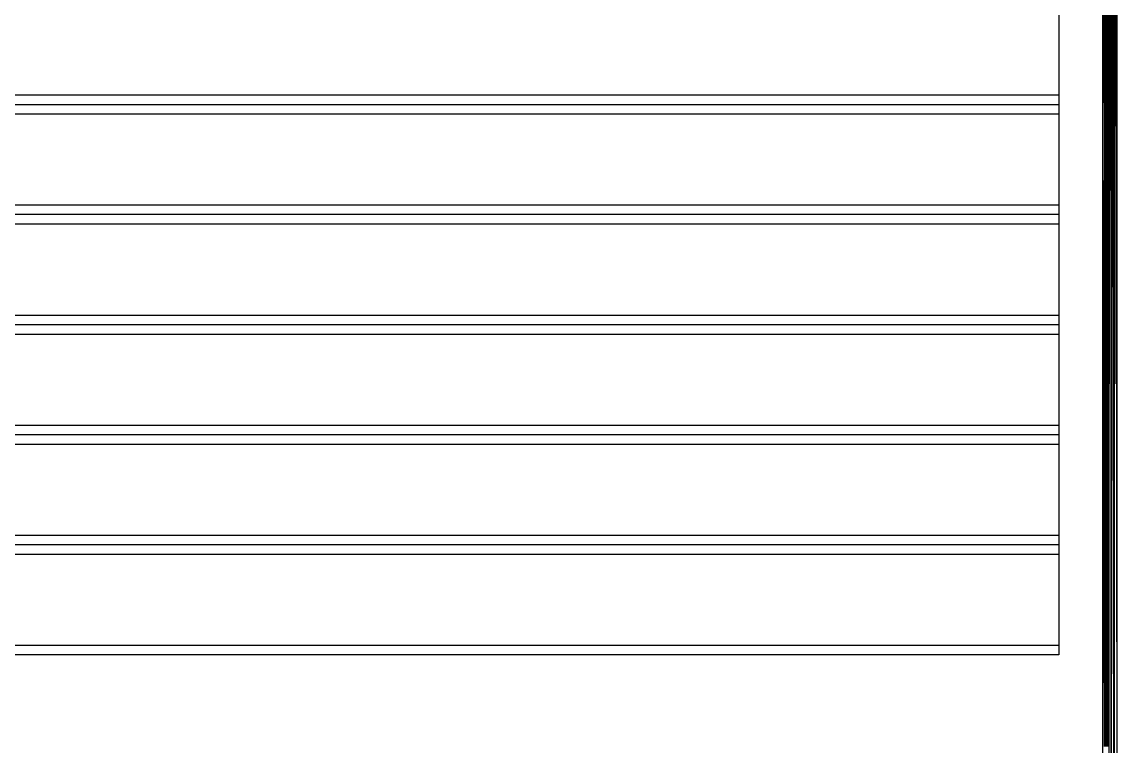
# Model space of a CAD drawing. Header units: inches. Extents: x 17 to 4615, y 5 to 3256.
# Drawn here: x 1094 to 1661, y 595 to 970 of the extents above; entities that cross this region are included whole.
import ezdxf

# ---------------------------------------------------------------- set-up
doc = ezdxf.new("R2010")
doc.units = ezdxf.units.IN
doc.header["$MEASUREMENT"] = 0

msp = doc.modelspace()

# ---------------------------------------------------------------- linework, layer by layer
for p, q in [((1659.02, 1402.1), (1657.88, 538.82)), ((1659.33, 538.81), (1659.02, 1402.1)), ((1659.99, 1403.07), (1659.33, 538.81)), ((1660.93, 538.81), (1659.99, 1403.07)), ((1660.93, 538.81), (1660.93, 1404.01)), ((1655.09, 629.65), (1654.75, 1397.37)), ((1655.09, 1397.71), (1655.09, 629.65)), ((1655.36, 1397.21), (1655.5, 820.67)), ((1655.36, 1397.21), (1655.48, 629.65)), ((1655.5, 820.67), (1655.56, 1398.27)), ((1655.69, 1398.41), (1655.52, 738.66)), ((1655.54, 655.89), (1655.69, 1398.41)), ((1655.82, 1398.91), (1655.73, 629.65)), ((1656, 629.6), (1655.82, 1398.91)), ((1656.1, 1399.18), (1656, 629.6)), ((1656.66, 629.6), (1656.1, 1399.18)), ((1656.71, 629.6), (1656.58, 1399.66)), ((1656.73, 539.94), (1657.26, 1400.34)), ((1657.26, 1400.34), (1657.88, 538.82)), ((1657.88, 538.82), (1658.09, 1401.17)), ((1653.53, 920.06), (1653.97, 1382.56)), ((1654.36, 641.51), (1654.37, 1371.85)), ((1654.49, 1138.61), (1654.36, 641.51)), ((1654.56, 956.22), (1654.49, 1138.61)), ((1655.09, 629.65), (1655.25, 1037.67)), ((1655.43, 629.65), (1655.25, 1037.67)), ((1653.53, 920.06), (1653.53, 1015.37)), ((1654.58, 1005.81), (1654.56, 956.22)), ((1654.19, 927.67), (1654.16, 983.75)), ((1654.23, 983.82), (1654.23, 927.65)), ((1630.73, 978.82), (1630.73, 931.82)), ((1655.73, 968.82), (1655.73, 970.4)), ((1655.48, 629.65), (1655.73, 968.82)), ((1655.73, 968.82), (1655.58, 629.65)), ((1655.73, 629.65), (1655.73, 968.82)), ((1654.56, 955.93), (1654.36, 641.51)), ((1654.56, 955.96), (1654.56, 956.22)), ((1654.56, 955.93), (1654.56, 955.96)), ((761.73, 931.82), (1630.73, 931.82)), ((1630.73, 931.82), (1630.73, 926.82)), ((761.73, 926.82), (1630.73, 926.82)), ((1630.73, 926.82), (1630.73, 921.82)), ((1654.19, 927.67), (1654.23, 927.65)), ((1654.19, 927.67), (1654.19, 927.63)), ((1654.19, 927.63), (1654.23, 927.65)), ((1654.19, 927.63), (1654.19, 926.87)), ((1654.19, 926.87), (1654.23, 926.82)), ((1654.19, 926.82), (1654.19, 926.87)), ((1654.19, 926.82), (1654.23, 926.82)), ((1654.19, 926.78), (1654.23, 926.82)), ((1654.19, 926.78), (1654.19, 926.82)), ((1654.19, 926.78), (1654.23, 870.65)), ((1654.23, 927.65), (1654.23, 926.82)), ((1654.23, 926.82), (1654.23, 870.65)), ((1630.73, 921.82), (761.73, 921.82)), ((1630.73, 921.82), (1630.73, 874.82)), ((1653.53, 538.81), (1653.53, 920.06)), ((1654.35, 594.79), (1653.53, 920.06)), ((761.73, 874.82), (1630.73, 874.82)), ((1630.73, 874.82), (1630.73, 869.83)), ((1630.73, 869.83), (761.73, 869.83)), ((1630.73, 869.83), (1630.73, 864.82)), ((1654.32, 641.54), (1654.23, 870.65)), ((1630.73, 864.82), (761.73, 864.82)), ((1630.73, 864.82), (1630.73, 817.82)), ((761.73, 817.82), (1630.73, 817.82)), ((1630.73, 817.82), (1630.73, 812.83)), ((1655.48, 629.65), (1655.5, 819.86)), ((1655.5, 820.67), (1655.5, 819.86)), ((1655.5, 819.86), (1655.52, 738.66)), ((761.73, 812.83), (1630.73, 812.83)), ((1630.73, 812.83), (1630.73, 807.82)), ((1630.73, 807.82), (761.73, 807.82)), ((1630.73, 807.82), (1630.73, 760.82)), ((761.73, 760.82), (1630.73, 760.82)), ((1630.73, 760.82), (1630.73, 755.83)), ((1630.73, 755.83), (761.73, 755.83)), ((1630.73, 755.83), (1630.73, 750.82)), ((1630.73, 750.82), (761.73, 750.82)), ((1630.73, 750.82), (1630.73, 703.82)), ((1655.52, 737.91), (1655.48, 629.65)), ((1655.52, 738.66), (1655.52, 738.31)), ((1655.52, 738.31), (1655.52, 738.26)), ((1655.52, 738.26), (1655.52, 737.91)), ((1655.52, 737.91), (1655.54, 655.89)), ((761.73, 703.82), (1630.73, 703.82)), ((1630.73, 703.82), (1630.73, 698.83)), ((1630.73, 698.83), (761.73, 698.83)), ((1630.73, 698.83), (1630.73, 693.82)), ((1630.73, 693.82), (761.73, 693.82)), ((1630.73, 693.82), (1630.73, 646.82)), ((1655.54, 655.89), (1655.54, 629.65)), ((761.73, 646.82), (1630.73, 646.82)), ((1630.73, 646.82), (1630.73, 641.83)), ((1630.73, 641.83), (761.73, 641.83)), ((1654.38, 641.5), (1654.32, 641.54)), ((1654.32, 641.54), (1654.33, 629.65)), ((1654.38, 641.5), (1654.36, 641.51)), ((1654.42, 641.44), (1654.38, 641.5)), ((1654.41, 629.65), (1654.42, 641.44)), ((1654.33, 629.65), (1654.33, 629.6)), ((1654.41, 629.65), (1654.33, 629.65)), ((1654.33, 629.6), (1654.33, 629.55)), ((1654.41, 629.6), (1654.33, 629.6)), ((1654.33, 629.55), (1654.33, 629.43)), ((1654.33, 629.55), (1654.41, 629.55)), ((1654.33, 629.43), (1654.33, 629.21)), ((1654.33, 629.43), (1654.41, 629.43)), ((1654.33, 629.21), (1654.33, 628.9)), ((1654.41, 629.21), (1654.33, 629.21)), ((1654.33, 628.9), (1654.33, 628.86)), ((1654.33, 628.9), (1654.41, 628.9)), ((1654.33, 628.86), (1654.33, 628.74)), ((1654.33, 628.86), (1654.41, 628.86)), ((1654.33, 628.74), (1654.33, 628.67)), ((1654.41, 628.74), (1654.33, 628.74)), ((1654.33, 628.67), (1654.33, 628.51)), ((1654.33, 628.67), (1654.41, 628.67)), ((1654.33, 628.51), (1654.33, 628.44)), ((1654.33, 628.51), (1654.41, 628.51)), ((1654.33, 628.44), (1654.33, 628.4)), ((1654.41, 628.44), (1654.33, 628.44)), ((1654.33, 628.4), (1654.41, 628.41)), ((1654.33, 628.4), (1654.33, 628.19)), ((1654.33, 628.19), (1654.33, 628.13)), ((1654.41, 628.19), (1654.33, 628.19)), ((1654.33, 628.13), (1654.33, 627.98)), ((1654.33, 628.13), (1654.41, 628.13)), ((1654.33, 627.98), (1654.33, 627.8)), ((1654.33, 627.98), (1654.41, 627.98)), ((1654.33, 627.8), (1654.33, 627.74)), ((1654.41, 627.8), (1654.33, 627.8)), ((1654.33, 627.74), (1654.33, 627.61)), ((1654.41, 627.74), (1654.33, 627.74)), ((1654.33, 627.61), (1654.33, 627.56)), ((1654.33, 627.61), (1654.41, 627.61)), ((1654.33, 627.56), (1654.33, 627.45)), ((1654.41, 627.56), (1654.33, 627.56)), ((1654.33, 627.45), (1654.33, 627.35)), ((1654.41, 627.45), (1654.33, 627.45)), ((1654.33, 627.35), (1654.33, 627.11)), ((1654.33, 627.35), (1654.41, 627.35)), ((1654.33, 627.11), (1654.33, 627.05)), ((1654.41, 627.11), (1654.33, 627.11)), ((1654.33, 627.05), (1654.33, 627)), ((1654.33, 627.05), (1654.41, 627.05)), ((1654.33, 627), (1654.33, 626.91)), ((1654.41, 627), (1654.33, 627)), ((1654.33, 626.91), (1654.33, 626.85)), ((1654.41, 626.91), (1654.33, 626.91)), ((1654.33, 626.85), (1654.33, 626.8)), ((1654.33, 626.85), (1654.41, 626.85)), ((1654.33, 626.8), (1654.33, 626.69)), ((1654.41, 626.8), (1654.33, 626.8)), ((1654.33, 626.69), (1654.33, 626.57)), ((1654.33, 626.69), (1654.41, 626.69)), ((1654.33, 626.57), (1654.33, 626.48)), ((1654.33, 626.57), (1654.41, 626.57)), ((1654.33, 626.48), (1654.33, 626.45)), ((1654.33, 626.48), (1654.41, 626.48)), ((1654.33, 626.45), (1654.33, 626.3)), ((1654.41, 626.45), (1654.33, 626.45)), ((1654.33, 626.3), (1654.33, 626.25)), ((1654.33, 626.3), (1654.41, 626.3)), ((1654.33, 626.25), (1654.33, 626.17)), ((1654.41, 626.25), (1654.33, 626.25)), ((1654.33, 626.17), (1654.33, 626.13)), ((1654.41, 626.17), (1654.33, 626.17)), ((1654.33, 626.13), (1654.33, 626.1)), ((1654.33, 626.13), (1654.41, 626.13)), ((1654.33, 626.1), (1654.33, 625.86)), ((1654.33, 626.1), (1654.41, 626.1)), ((1654.33, 625.86), (1654.33, 625.81)), ((1654.41, 625.86), (1654.33, 625.86)), ((1654.33, 625.81), (1654.33, 625.67)), ((1654.41, 625.81), (1654.33, 625.81)), ((1654.33, 625.67), (1654.33, 625.62)), ((1654.33, 625.67), (1654.41, 625.67)), ((1654.33, 625.62), (1654.33, 625.54)), ((1654.33, 625.62), (1654.41, 625.62)), ((1654.33, 625.54), (1654.33, 625.51)), ((1654.33, 625.54), (1654.41, 625.54)), ((1654.33, 625.51), (1654.33, 625.41)), ((1654.33, 625.51), (1654.41, 625.51)), ((1654.33, 625.41), (1654.33, 625.34)), ((1654.33, 625.41), (1654.41, 625.41)), ((1654.33, 625.34), (1654.33, 625.16)), ((1654.41, 625.34), (1654.33, 625.34)), ((1654.33, 625.16), (1654.33, 625.13)), ((1654.33, 625.16), (1654.41, 625.16)), ((1654.33, 625.13), (1654.33, 625.02)), ((1654.33, 625.13), (1654.41, 625.13)), ((1654.33, 625.02), (1654.33, 624.91)), ((1654.41, 625.02), (1654.33, 625.02)), ((1654.33, 624.91), (1654.33, 624.87)), ((1654.33, 624.91), (1654.41, 624.91)), ((1654.33, 624.87), (1654.33, 624.77)), ((1654.41, 624.87), (1654.33, 624.87)), ((1654.33, 624.77), (1654.33, 624.69)), ((1654.33, 624.77), (1654.41, 624.77)), ((1654.33, 624.69), (1654.33, 624.61)), ((1654.41, 624.69), (1654.33, 624.69)), ((1654.33, 624.61), (1654.33, 624.4)), ((1654.33, 624.61), (1654.41, 624.61)), ((1654.33, 624.4), (1654.33, 624.27)), ((1654.33, 624.4), (1654.41, 624.4)), ((1654.33, 624.27), (1654.33, 624.18)), ((1654.33, 624.27), (1654.41, 624.27)), ((1654.33, 624.18), (1654.33, 624.12)), ((1654.33, 624.18), (1654.41, 624.18)), ((1654.33, 624.12), (1654.33, 623.71)), ((1654.41, 624.12), (1654.33, 624.12)), ((1654.41, 629.6), (1654.41, 629.65)), ((1654.41, 629.55), (1654.41, 629.6)), ((1654.41, 629.43), (1654.41, 629.55)), ((1654.41, 629.21), (1654.41, 629.43)), ((1654.41, 628.9), (1654.41, 629.21)), ((1654.41, 628.86), (1654.41, 628.9)), ((1654.41, 628.74), (1654.41, 628.86)), ((1654.41, 628.67), (1654.41, 628.74)), ((1654.41, 628.51), (1654.41, 628.67)), ((1654.41, 628.44), (1654.41, 628.51)), ((1654.41, 628.41), (1654.41, 628.44)), ((1654.41, 628.19), (1654.41, 628.41)), ((1654.41, 628.13), (1654.41, 628.19)), ((1654.41, 627.98), (1654.41, 628.13)), ((1654.41, 627.8), (1654.41, 627.98)), ((1654.41, 627.74), (1654.41, 627.8)), ((1654.41, 627.61), (1654.41, 627.74)), ((1654.41, 627.56), (1654.41, 627.61)), ((1654.41, 627.45), (1654.41, 627.56)), ((1654.41, 627.35), (1654.41, 627.45)), ((1654.41, 627.11), (1654.41, 627.35)), ((1654.41, 627.05), (1654.41, 627.11)), ((1654.41, 627), (1654.41, 627.05)), ((1654.41, 626.91), (1654.41, 627)), ((1654.41, 626.85), (1654.41, 626.91)), ((1654.41, 626.8), (1654.41, 626.85)), ((1654.41, 626.69), (1654.41, 626.8)), ((1654.41, 626.57), (1654.41, 626.69)), ((1654.41, 626.48), (1654.41, 626.57)), ((1654.41, 626.45), (1654.41, 626.48)), ((1654.41, 626.3), (1654.41, 626.45)), ((1654.41, 626.25), (1654.41, 626.3)), ((1654.41, 626.17), (1654.41, 626.25)), ((1654.41, 626.13), (1654.41, 626.17)), ((1654.41, 626.1), (1654.41, 626.13)), ((1654.41, 625.86), (1654.41, 626.1)), ((1654.41, 625.81), (1654.41, 625.86)), ((1654.41, 625.67), (1654.41, 625.81)), ((1654.41, 625.62), (1654.41, 625.67)), ((1654.41, 625.54), (1654.41, 625.62)), ((1654.41, 625.51), (1654.41, 625.54)), ((1654.41, 625.41), (1654.41, 625.51)), ((1654.41, 625.34), (1654.41, 625.41)), ((1654.41, 625.16), (1654.41, 625.34)), ((1654.41, 625.13), (1654.41, 625.16)), ((1654.41, 625.02), (1654.41, 625.13)), ((1654.41, 624.91), (1654.41, 625.02)), ((1654.41, 624.87), (1654.41, 624.91)), ((1654.41, 624.77), (1654.41, 624.87)), ((1654.41, 624.69), (1654.41, 624.77)), ((1654.41, 624.61), (1654.41, 624.69)), ((1654.41, 624.4), (1654.41, 624.61)), ((1654.41, 624.27), (1654.41, 624.4)), ((1654.41, 624.18), (1654.41, 624.27)), ((1654.41, 624.12), (1654.41, 624.18)), ((1654.41, 623.71), (1654.41, 624.12)), ((1655.09, 629.6), (1655.09, 629.65)), ((1655.09, 629.65), (1655.43, 629.65)), ((1655.09, 629.55), (1655.09, 629.6)), ((1655.09, 629.6), (1655.43, 629.6)), ((1655.09, 629.43), (1655.09, 629.55)), ((1655.09, 629.55), (1655.43, 629.55)), ((1655.09, 629.21), (1655.09, 629.43)), ((1655.09, 629.43), (1655.43, 629.43)), ((1655.09, 628.9), (1655.09, 629.21)), ((1655.09, 629.21), (1655.43, 629.21)), ((1655.09, 628.86), (1655.09, 628.9)), ((1655.09, 628.9), (1655.43, 628.9)), ((1655.09, 628.74), (1655.09, 628.86)), ((1655.09, 628.86), (1655.43, 628.86)), ((1655.09, 628.67), (1655.09, 628.74)), ((1655.09, 628.74), (1655.43, 628.74)), ((1655.09, 628.51), (1655.09, 628.67)), ((1655.09, 628.67), (1655.43, 628.67)), ((1655.09, 628.44), (1655.09, 628.51)), ((1655.09, 628.51), (1655.43, 628.51)), ((1655.09, 628.41), (1655.09, 628.44)), ((1655.09, 628.44), (1655.43, 628.44)), ((1655.09, 628.19), (1655.09, 628.41)), ((1655.09, 628.41), (1655.43, 628.41)), ((1655.09, 628.13), (1655.09, 628.19)), ((1655.09, 628.19), (1655.43, 628.19)), ((1655.09, 627.98), (1655.09, 628.13)), ((1655.09, 628.13), (1655.43, 628.13)), ((1655.09, 627.8), (1655.09, 627.98)), ((1655.09, 627.98), (1655.43, 627.98)), ((1655.09, 627.74), (1655.09, 627.8)), ((1655.09, 627.8), (1655.43, 627.8)), ((1655.09, 627.61), (1655.09, 627.74)), ((1655.09, 627.74), (1655.43, 627.74)), ((1655.09, 627.57), (1655.09, 627.61)), ((1655.09, 627.61), (1655.43, 627.61)), ((1655.09, 627.45), (1655.09, 627.57)), ((1655.09, 627.57), (1655.43, 627.57)), ((1655.09, 627.35), (1655.09, 627.45)), ((1655.09, 627.45), (1655.43, 627.45)), ((1655.09, 627.35), (1655.43, 627.36)), ((1655.09, 627.11), (1655.09, 627.35)), ((1655.09, 627.05), (1655.09, 627.11)), ((1655.09, 627.11), (1655.43, 627.11)), ((1655.09, 627), (1655.09, 627.05)), ((1655.09, 627.05), (1655.43, 627.05)), ((1655.09, 626.9), (1655.09, 627)), ((1655.09, 627), (1655.43, 627)), ((1655.09, 626.85), (1655.09, 626.9)), ((1655.09, 626.9), (1655.43, 626.9)), ((1655.09, 626.8), (1655.09, 626.85)), ((1655.09, 626.85), (1655.43, 626.85)), ((1655.09, 626.69), (1655.09, 626.8)), ((1655.09, 626.8), (1655.43, 626.8)), ((1655.09, 626.57), (1655.09, 626.69)), ((1655.09, 626.69), (1655.43, 626.69)), ((1655.09, 626.48), (1655.09, 626.57)), ((1655.09, 626.57), (1655.43, 626.57)), ((1655.09, 626.45), (1655.09, 626.48)), ((1655.09, 626.48), (1655.43, 626.48)), ((1655.09, 626.3), (1655.09, 626.45)), ((1655.09, 626.45), (1655.43, 626.45)), ((1655.09, 626.25), (1655.09, 626.3)), ((1655.09, 626.3), (1655.43, 626.3)), ((1655.09, 626.17), (1655.09, 626.25)), ((1655.09, 626.25), (1655.43, 626.25)), ((1655.09, 626.13), (1655.09, 626.17)), ((1655.09, 626.17), (1655.43, 626.17)), ((1655.09, 626.1), (1655.09, 626.13)), ((1655.09, 626.13), (1655.43, 626.13)), ((1655.09, 625.86), (1655.09, 626.1)), ((1655.09, 626.1), (1655.43, 626.1)), ((1655.09, 625.81), (1655.09, 625.86)), ((1655.09, 625.86), (1655.43, 625.86)), ((1655.09, 625.67), (1655.09, 625.81)), ((1655.09, 625.81), (1655.43, 625.81)), ((1655.09, 625.62), (1655.09, 625.67)), ((1655.09, 625.67), (1655.43, 625.67)), ((1655.09, 625.54), (1655.09, 625.62)), ((1655.09, 625.62), (1655.43, 625.62)), ((1655.09, 625.52), (1655.09, 625.54)), ((1655.09, 625.54), (1655.43, 625.54)), ((1655.09, 625.41), (1655.09, 625.52)), ((1655.09, 625.52), (1655.43, 625.52)), ((1655.09, 625.34), (1655.09, 625.41)), ((1655.09, 625.41), (1655.43, 625.41)), ((1655.09, 625.16), (1655.09, 625.34)), ((1655.09, 625.34), (1655.43, 625.34)), ((1655.09, 625.13), (1655.09, 625.16)), ((1655.09, 625.16), (1655.43, 625.16)), ((1655.09, 625.02), (1655.09, 625.13)), ((1655.09, 625.13), (1655.43, 625.13)), ((1655.09, 624.91), (1655.09, 625.02)), ((1655.09, 625.02), (1655.43, 625.02)), ((1655.09, 624.87), (1655.09, 624.91)), ((1655.09, 624.91), (1655.43, 624.91)), ((1655.09, 624.77), (1655.09, 624.87)), ((1655.09, 624.87), (1655.43, 624.87)), ((1655.09, 624.69), (1655.09, 624.77)), ((1655.09, 624.77), (1655.43, 624.77)), ((1655.09, 624.61), (1655.09, 624.69)), ((1655.09, 624.69), (1655.43, 624.68)), ((1655.09, 624.4), (1655.09, 624.61)), ((1655.09, 624.61), (1655.43, 624.61)), ((1655.09, 624.27), (1655.09, 624.4)), ((1655.09, 624.4), (1655.43, 624.4)), ((1655.09, 624.18), (1655.09, 624.27)), ((1655.09, 624.27), (1655.43, 624.27)), ((1655.09, 624.12), (1655.09, 624.18)), ((1655.09, 624.18), (1655.43, 624.18)), ((1655.09, 623.71), (1655.09, 624.12)), ((1655.09, 624.12), (1655.43, 624.12)), ((1655.48, 629.65), (1655.43, 629.65)), ((1655.43, 629.6), (1655.43, 629.65)), ((1655.48, 629.6), (1655.43, 629.6)), ((1655.43, 629.55), (1655.43, 629.6)), ((1655.43, 629.55), (1655.48, 629.55)), ((1655.43, 629.43), (1655.43, 629.55)), ((1655.43, 629.43), (1655.48, 629.43)), ((1655.43, 629.21), (1655.43, 629.43)), ((1655.48, 629.21), (1655.43, 629.21)), ((1655.43, 628.9), (1655.43, 629.21)), ((1655.43, 628.9), (1655.48, 628.9)), ((1655.43, 628.86), (1655.43, 628.9)), ((1655.43, 628.86), (1655.48, 628.86)), ((1655.43, 628.74), (1655.43, 628.86)), ((1655.48, 628.74), (1655.43, 628.74)), ((1655.43, 628.67), (1655.43, 628.74)), ((1655.43, 628.67), (1655.48, 628.67)), ((1655.43, 628.51), (1655.43, 628.67)), ((1655.43, 628.51), (1655.48, 628.51)), ((1655.43, 628.44), (1655.43, 628.51)), ((1655.48, 628.44), (1655.43, 628.44)), ((1655.43, 628.41), (1655.43, 628.44)), ((1655.43, 628.41), (1655.48, 628.41)), ((1655.43, 628.19), (1655.43, 628.41)), ((1655.48, 628.19), (1655.43, 628.19)), ((1655.43, 628.13), (1655.43, 628.19)), ((1655.43, 628.13), (1655.48, 628.13)), ((1655.43, 627.98), (1655.43, 628.13)), ((1655.43, 627.98), (1655.48, 627.98)), ((1655.43, 627.8), (1655.43, 627.98)), ((1655.48, 627.8), (1655.43, 627.8)), ((1655.43, 627.74), (1655.43, 627.8)), ((1655.48, 627.74), (1655.43, 627.74)), ((1655.43, 627.61), (1655.43, 627.74)), ((1655.43, 627.61), (1655.48, 627.61)), ((1655.43, 627.57), (1655.43, 627.61)), ((1655.48, 627.57), (1655.43, 627.57)), ((1655.43, 627.45), (1655.43, 627.57)), ((1655.48, 627.45), (1655.43, 627.45)), ((1655.43, 627.36), (1655.43, 627.45)), ((1655.43, 627.36), (1655.48, 627.36)), ((1655.43, 627.11), (1655.43, 627.36)), ((1655.48, 627.11), (1655.43, 627.11)), ((1655.43, 627.05), (1655.43, 627.11)), ((1655.43, 627.05), (1655.48, 627.05)), ((1655.43, 627), (1655.43, 627.05)), ((1655.48, 627), (1655.43, 627)), ((1655.43, 626.9), (1655.43, 627)), ((1655.48, 626.9), (1655.43, 626.9)), ((1655.43, 626.85), (1655.43, 626.9)), ((1655.43, 626.85), (1655.48, 626.85)), ((1655.43, 626.8), (1655.43, 626.85)), ((1655.48, 626.8), (1655.43, 626.8)), ((1655.43, 626.69), (1655.43, 626.8)), ((1655.43, 626.69), (1655.48, 626.69)), ((1655.43, 626.57), (1655.43, 626.69)), ((1655.43, 626.57), (1655.48, 626.57)), ((1655.43, 626.48), (1655.43, 626.57)), ((1655.43, 626.48), (1655.48, 626.48)), ((1655.43, 626.45), (1655.43, 626.48)), ((1655.48, 626.45), (1655.43, 626.45)), ((1655.43, 626.3), (1655.43, 626.45)), ((1655.43, 626.3), (1655.48, 626.3)), ((1655.43, 626.25), (1655.43, 626.3)), ((1655.48, 626.25), (1655.43, 626.25)), ((1655.43, 626.17), (1655.43, 626.25)), ((1655.48, 626.17), (1655.43, 626.17)), ((1655.43, 626.13), (1655.43, 626.17)), ((1655.43, 626.13), (1655.48, 626.13)), ((1655.43, 626.1), (1655.43, 626.13)), ((1655.43, 626.1), (1655.48, 626.1)), ((1655.43, 625.86), (1655.43, 626.1)), ((1655.48, 625.86), (1655.43, 625.86)), ((1655.43, 625.81), (1655.43, 625.86)), ((1655.48, 625.81), (1655.43, 625.81)), ((1655.43, 625.67), (1655.43, 625.81)), ((1655.43, 625.67), (1655.48, 625.67)), ((1655.43, 625.62), (1655.43, 625.67)), ((1655.43, 625.62), (1655.48, 625.62)), ((1655.43, 625.54), (1655.43, 625.62)), ((1655.43, 625.54), (1655.48, 625.54)), ((1655.43, 625.52), (1655.43, 625.54)), ((1655.43, 625.52), (1655.48, 625.52)), ((1655.43, 625.41), (1655.43, 625.52)), ((1655.43, 625.41), (1655.48, 625.41)), ((1655.43, 625.34), (1655.43, 625.41)), ((1655.48, 625.34), (1655.43, 625.34)), ((1655.43, 625.16), (1655.43, 625.34)), ((1655.43, 625.16), (1655.48, 625.16)), ((1655.43, 625.13), (1655.43, 625.16)), ((1655.43, 625.13), (1655.48, 625.13)), ((1655.43, 625.02), (1655.43, 625.13)), ((1655.48, 625.02), (1655.43, 625.02)), ((1655.43, 624.91), (1655.43, 625.02)), ((1655.43, 624.91), (1655.48, 624.91)), ((1655.43, 624.87), (1655.43, 624.91)), ((1655.48, 624.87), (1655.43, 624.87)), ((1655.43, 624.77), (1655.43, 624.87)), ((1655.43, 624.77), (1655.48, 624.77)), ((1655.43, 624.68), (1655.43, 624.77)), ((1655.48, 624.68), (1655.43, 624.68)), ((1655.43, 624.61), (1655.43, 624.68)), ((1655.43, 624.61), (1655.48, 624.61)), ((1655.43, 624.4), (1655.43, 624.61)), ((1655.43, 624.4), (1655.48, 624.4)), ((1655.43, 624.27), (1655.43, 624.4)), ((1655.43, 624.27), (1655.48, 624.27)), ((1655.43, 624.18), (1655.43, 624.27)), ((1655.43, 624.18), (1655.48, 624.18)), ((1655.43, 624.12), (1655.43, 624.18)), ((1655.48, 624.12), (1655.43, 624.12)), ((1655.43, 623.71), (1655.43, 624.12)), ((1655.54, 629.65), (1655.48, 629.65)), ((1655.48, 629.65), (1655.48, 629.6)), ((1655.54, 629.61), (1655.48, 629.6)), ((1655.48, 629.6), (1655.48, 629.55)), ((1655.48, 629.55), (1655.54, 629.55)), ((1655.48, 629.55), (1655.48, 629.43)), ((1655.48, 629.43), (1655.54, 629.43)), ((1655.48, 629.43), (1655.48, 629.21)), ((1655.54, 629.21), (1655.48, 629.21)), ((1655.48, 629.21), (1655.48, 628.9)), ((1655.48, 628.9), (1655.54, 628.9)), ((1655.48, 628.9), (1655.48, 628.86)), ((1655.48, 628.86), (1655.54, 628.86)), ((1655.48, 628.86), (1655.48, 628.74)), ((1655.54, 628.74), (1655.48, 628.74)), ((1655.48, 628.74), (1655.48, 628.67)), ((1655.48, 628.67), (1655.54, 628.67)), ((1655.48, 628.67), (1655.48, 628.51)), ((1655.48, 628.51), (1655.54, 628.51)), ((1655.48, 628.51), (1655.48, 628.44)), ((1655.54, 628.44), (1655.48, 628.44)), ((1655.48, 628.44), (1655.48, 628.41)), ((1655.48, 628.41), (1655.54, 628.41)), ((1655.48, 628.41), (1655.48, 628.19)), ((1655.54, 628.19), (1655.48, 628.19)), ((1655.48, 628.19), (1655.48, 628.13)), ((1655.48, 628.13), (1655.54, 628.13)), ((1655.48, 628.13), (1655.48, 627.98)), ((1655.48, 627.98), (1655.54, 627.98)), ((1655.48, 627.98), (1655.48, 627.8)), ((1655.54, 627.8), (1655.48, 627.8)), ((1655.48, 627.8), (1655.48, 627.74)), ((1655.54, 627.74), (1655.48, 627.74)), ((1655.48, 627.74), (1655.48, 627.61)), ((1655.48, 627.61), (1655.54, 627.61)), ((1655.48, 627.61), (1655.48, 627.57)), ((1655.54, 627.57), (1655.48, 627.57)), ((1655.48, 627.57), (1655.48, 627.45)), ((1655.54, 627.45), (1655.48, 627.45)), ((1655.48, 627.45), (1655.48, 627.36)), ((1655.48, 627.36), (1655.54, 627.36)), ((1655.48, 627.36), (1655.48, 627.11)), ((1655.54, 627.11), (1655.48, 627.11)), ((1655.48, 627.11), (1655.48, 627.05)), ((1655.48, 627.05), (1655.54, 627.05)), ((1655.48, 627.05), (1655.48, 627)), ((1655.54, 627.01), (1655.48, 627)), ((1655.48, 627), (1655.48, 626.9)), ((1655.54, 626.9), (1655.48, 626.9)), ((1655.48, 626.9), (1655.48, 626.85)), ((1655.48, 626.85), (1655.54, 626.85)), ((1655.48, 626.85), (1655.48, 626.8)), ((1655.54, 626.8), (1655.48, 626.8)), ((1655.48, 626.8), (1655.48, 626.69)), ((1655.48, 626.69), (1655.54, 626.69)), ((1655.48, 626.69), (1655.48, 626.57)), ((1655.48, 626.57), (1655.54, 626.57)), ((1655.48, 626.57), (1655.48, 626.48)), ((1655.48, 626.48), (1655.54, 626.48)), ((1655.48, 626.48), (1655.48, 626.45)), ((1655.54, 626.45), (1655.48, 626.45)), ((1655.48, 626.45), (1655.48, 626.3)), ((1655.48, 626.3), (1655.54, 626.3)), ((1655.48, 626.3), (1655.48, 626.25)), ((1655.54, 626.25), (1655.48, 626.25)), ((1655.48, 626.25), (1655.48, 626.17)), ((1655.54, 626.17), (1655.48, 626.17)), ((1655.48, 626.17), (1655.48, 626.13)), ((1655.48, 626.13), (1655.54, 626.13)), ((1655.48, 626.13), (1655.48, 626.1)), ((1655.48, 626.1), (1655.54, 626.1)), ((1655.48, 626.1), (1655.48, 625.86)), ((1655.54, 625.86), (1655.48, 625.86)), ((1655.48, 625.86), (1655.48, 625.81)), ((1655.54, 625.81), (1655.48, 625.81)), ((1655.48, 625.81), (1655.48, 625.67)), ((1655.48, 625.67), (1655.54, 625.67)), ((1655.48, 625.67), (1655.48, 625.62)), ((1655.48, 625.62), (1655.54, 625.62)), ((1655.48, 625.62), (1655.48, 625.54)), ((1655.48, 625.54), (1655.54, 625.54)), ((1655.48, 625.54), (1655.48, 625.52)), ((1655.48, 625.52), (1655.54, 625.52)), ((1655.48, 625.52), (1655.48, 625.41)), ((1655.48, 625.41), (1655.54, 625.41)), ((1655.48, 625.41), (1655.48, 625.34)), ((1655.54, 625.34), (1655.48, 625.34)), ((1655.48, 625.34), (1655.48, 625.16)), ((1655.48, 625.16), (1655.54, 625.16)), ((1655.48, 625.16), (1655.48, 625.13)), ((1655.48, 625.13), (1655.54, 625.13)), ((1655.48, 625.13), (1655.48, 625.02)), ((1655.54, 625.02), (1655.48, 625.02)), ((1655.48, 625.02), (1655.48, 624.91)), ((1655.48, 624.91), (1655.54, 624.92)), ((1655.48, 624.91), (1655.48, 624.87)), ((1655.54, 624.87), (1655.48, 624.87)), ((1655.48, 624.87), (1655.48, 624.77)), ((1655.48, 624.77), (1655.54, 624.77)), ((1655.48, 624.77), (1655.48, 624.68)), ((1655.54, 624.68), (1655.48, 624.68)), ((1655.48, 624.68), (1655.48, 624.61)), ((1655.48, 624.61), (1655.48, 624.4)), ((1655.48, 624.61), (1655.54, 624.61)), ((1655.48, 624.4), (1655.54, 624.4)), ((1655.48, 624.4), (1655.48, 624.27)), ((1655.48, 624.27), (1655.54, 624.27)), ((1655.48, 624.27), (1655.48, 624.18)), ((1655.48, 624.18), (1655.54, 624.18)), ((1655.48, 624.18), (1655.48, 624.12)), ((1655.54, 624.12), (1655.48, 624.12)), ((1655.48, 624.12), (1655.48, 623.71)), ((1655.58, 629.65), (1655.54, 629.65)), ((1655.54, 629.65), (1655.54, 629.61)), ((1655.58, 629.61), (1655.54, 629.61)), ((1655.54, 629.61), (1655.54, 629.55)), ((1655.54, 629.55), (1655.58, 629.55)), ((1655.54, 629.55), (1655.54, 629.43)), ((1655.54, 629.43), (1655.58, 629.43)), ((1655.54, 629.43), (1655.54, 629.21)), ((1655.58, 629.21), (1655.54, 629.21)), ((1655.54, 629.21), (1655.54, 628.9)), ((1655.54, 628.9), (1655.58, 628.9)), ((1655.54, 628.9), (1655.54, 628.86)), ((1655.54, 628.86), (1655.58, 628.86)), ((1655.54, 628.86), (1655.54, 628.74)), ((1655.58, 628.74), (1655.54, 628.74)), ((1655.54, 628.74), (1655.54, 628.67)), ((1655.54, 628.67), (1655.58, 628.67)), ((1655.54, 628.67), (1655.54, 628.51)), ((1655.54, 628.51), (1655.58, 628.51)), ((1655.54, 628.51), (1655.54, 628.44)), ((1655.58, 628.44), (1655.54, 628.44)), ((1655.54, 628.44), (1655.54, 628.41)), ((1655.54, 628.41), (1655.58, 628.41)), ((1655.54, 628.41), (1655.54, 628.19)), ((1655.58, 628.19), (1655.54, 628.19)), ((1655.54, 628.19), (1655.54, 628.13)), ((1655.54, 628.13), (1655.58, 628.13)), ((1655.54, 628.13), (1655.54, 627.98)), ((1655.54, 627.98), (1655.58, 627.98)), ((1655.54, 627.98), (1655.54, 627.8)), ((1655.58, 627.8), (1655.54, 627.8)), ((1655.54, 627.8), (1655.54, 627.74)), ((1655.58, 627.74), (1655.54, 627.74)), ((1655.54, 627.74), (1655.54, 627.61)), ((1655.54, 627.61), (1655.58, 627.61)), ((1655.54, 627.61), (1655.54, 627.57)), ((1655.58, 627.57), (1655.54, 627.57)), ((1655.54, 627.57), (1655.54, 627.45)), ((1655.58, 627.45), (1655.54, 627.45)), ((1655.54, 627.45), (1655.54, 627.36)), ((1655.54, 627.36), (1655.58, 627.36)), ((1655.54, 627.36), (1655.54, 627.11)), ((1655.58, 627.11), (1655.54, 627.11)), ((1655.54, 627.11), (1655.54, 627.05)), ((1655.54, 627.05), (1655.58, 627.05)), ((1655.54, 627.05), (1655.54, 627.01)), ((1655.58, 627.01), (1655.54, 627.01)), ((1655.54, 627.01), (1655.54, 626.9)), ((1655.58, 626.9), (1655.54, 626.9)), ((1655.54, 626.9), (1655.54, 626.85)), ((1655.54, 626.85), (1655.58, 626.85)), ((1655.54, 626.85), (1655.54, 626.8)), ((1655.58, 626.8), (1655.54, 626.8)), ((1655.54, 626.8), (1655.54, 626.69)), ((1655.54, 626.69), (1655.58, 626.69)), ((1655.54, 626.69), (1655.54, 626.57)), ((1655.54, 626.57), (1655.58, 626.57)), ((1655.54, 626.57), (1655.54, 626.48)), ((1655.54, 626.48), (1655.58, 626.48)), ((1655.54, 626.48), (1655.54, 626.45)), ((1655.58, 626.45), (1655.54, 626.45)), ((1655.54, 626.45), (1655.54, 626.3)), ((1655.54, 626.3), (1655.58, 626.3)), ((1655.54, 626.3), (1655.54, 626.25)), ((1655.58, 626.25), (1655.54, 626.25)), ((1655.54, 626.25), (1655.54, 626.17)), ((1655.58, 626.17), (1655.54, 626.17)), ((1655.54, 626.17), (1655.54, 626.13)), ((1655.54, 626.13), (1655.58, 626.13)), ((1655.54, 626.13), (1655.54, 626.1)), ((1655.54, 626.1), (1655.58, 626.1)), ((1655.54, 626.1), (1655.54, 625.86)), ((1655.58, 625.86), (1655.54, 625.86)), ((1655.54, 625.86), (1655.54, 625.81)), ((1655.58, 625.81), (1655.54, 625.81)), ((1655.54, 625.81), (1655.54, 625.67)), ((1655.54, 625.67), (1655.58, 625.67)), ((1655.54, 625.67), (1655.54, 625.62)), ((1655.54, 625.62), (1655.58, 625.62)), ((1655.54, 625.62), (1655.54, 625.54)), ((1655.54, 625.54), (1655.58, 625.54)), ((1655.54, 625.54), (1655.54, 625.52)), ((1655.54, 625.52), (1655.58, 625.52)), ((1655.54, 625.52), (1655.54, 625.41)), ((1655.54, 625.41), (1655.58, 625.41)), ((1655.54, 625.41), (1655.54, 625.34)), ((1655.58, 625.34), (1655.54, 625.34)), ((1655.54, 625.34), (1655.54, 625.16)), ((1655.54, 625.16), (1655.58, 625.16)), ((1655.54, 625.16), (1655.54, 625.13)), ((1655.54, 625.13), (1655.58, 625.13)), ((1655.54, 625.13), (1655.54, 625.02)), ((1655.58, 625.02), (1655.54, 625.02)), ((1655.54, 625.02), (1655.54, 624.92)), ((1655.54, 624.92), (1655.58, 624.92)), ((1655.54, 624.92), (1655.54, 624.87)), ((1655.58, 624.87), (1655.54, 624.87)), ((1655.54, 624.87), (1655.54, 624.77)), ((1655.54, 624.77), (1655.58, 624.77)), ((1655.54, 624.77), (1655.54, 624.68)), ((1655.58, 624.68), (1655.54, 624.68)), ((1655.54, 624.68), (1655.54, 624.61)), ((1655.54, 624.61), (1655.58, 624.61)), ((1655.54, 624.61), (1655.54, 624.4)), ((1655.54, 624.4), (1655.58, 624.4)), ((1655.54, 624.4), (1655.54, 624.27)), ((1655.54, 624.27), (1655.58, 624.27)), ((1655.54, 624.27), (1655.54, 624.18)), ((1655.54, 624.18), (1655.58, 624.18)), ((1655.54, 624.18), (1655.54, 624.12)), ((1655.58, 624.12), (1655.54, 624.12)), ((1655.54, 624.12), (1655.54, 623.71)), ((1655.73, 629.65), (1655.58, 629.65)), ((1655.58, 629.61), (1655.58, 629.65)), ((1655.73, 629.61), (1655.58, 629.61)), ((1655.58, 629.55), (1655.58, 629.61)), ((1655.58, 629.55), (1655.74, 629.55)), ((1655.58, 629.43), (1655.58, 629.55)), ((1655.58, 629.43), (1655.74, 629.43)), ((1655.58, 629.21), (1655.58, 629.43)), ((1655.74, 629.21), (1655.58, 629.21)), ((1655.58, 628.9), (1655.58, 629.21)), ((1655.58, 628.9), (1655.74, 628.9)), ((1655.58, 628.86), (1655.58, 628.9)), ((1655.58, 628.86), (1655.74, 628.86)), ((1655.58, 628.74), (1655.58, 628.86)), ((1655.74, 628.74), (1655.58, 628.74)), ((1655.58, 628.67), (1655.58, 628.74)), ((1655.58, 628.67), (1655.74, 628.67)), ((1655.58, 628.51), (1655.58, 628.67)), ((1655.58, 628.51), (1655.74, 628.51)), ((1655.58, 628.44), (1655.58, 628.51)), ((1655.74, 628.44), (1655.58, 628.44)), ((1655.58, 628.41), (1655.58, 628.44)), ((1655.58, 628.41), (1655.74, 628.41)), ((1655.58, 628.19), (1655.58, 628.41)), ((1655.74, 628.19), (1655.58, 628.19)), ((1655.58, 628.13), (1655.58, 628.19)), ((1655.58, 628.13), (1655.74, 628.13)), ((1655.58, 627.98), (1655.58, 628.13)), ((1655.58, 627.98), (1655.74, 627.98)), ((1655.58, 627.8), (1655.58, 627.98)), ((1655.74, 627.8), (1655.58, 627.8)), ((1655.58, 627.74), (1655.58, 627.8)), ((1655.74, 627.74), (1655.58, 627.74)), ((1655.58, 627.61), (1655.58, 627.74)), ((1655.58, 627.61), (1655.74, 627.61)), ((1655.58, 627.57), (1655.58, 627.61)), ((1655.74, 627.57), (1655.58, 627.57)), ((1655.58, 627.45), (1655.58, 627.57)), ((1655.74, 627.45), (1655.58, 627.45)), ((1655.58, 627.36), (1655.58, 627.45)), ((1655.58, 627.36), (1655.74, 627.36)), ((1655.58, 627.11), (1655.58, 627.36)), ((1655.74, 627.11), (1655.58, 627.11)), ((1655.58, 627.05), (1655.58, 627.11)), ((1655.58, 627.05), (1655.73, 627.05)), ((1655.58, 627.01), (1655.58, 627.05)), ((1655.73, 627.01), (1655.58, 627.01)), ((1655.58, 626.9), (1655.58, 627.01)), ((1655.74, 626.9), (1655.58, 626.9)), ((1655.58, 626.85), (1655.58, 626.9)), ((1655.58, 626.85), (1655.74, 626.85)), ((1655.58, 626.8), (1655.58, 626.85)), ((1655.74, 626.8), (1655.58, 626.8)), ((1655.58, 626.69), (1655.58, 626.8)), ((1655.58, 626.69), (1655.74, 626.69)), ((1655.58, 626.57), (1655.58, 626.69)), ((1655.58, 626.57), (1655.74, 626.57)), ((1655.58, 626.48), (1655.58, 626.57)), ((1655.58, 626.48), (1655.74, 626.48)), ((1655.58, 626.45), (1655.58, 626.48)), ((1655.74, 626.45), (1655.58, 626.45)), ((1655.58, 626.3), (1655.58, 626.45)), ((1655.58, 626.3), (1655.74, 626.3)), ((1655.58, 626.25), (1655.58, 626.3)), ((1655.73, 626.25), (1655.58, 626.25)), ((1655.58, 626.17), (1655.58, 626.25)), ((1655.74, 626.17), (1655.58, 626.17)), ((1655.58, 626.13), (1655.58, 626.17)), ((1655.58, 626.13), (1655.74, 626.13)), ((1655.58, 626.1), (1655.58, 626.13)), ((1655.58, 626.1), (1655.74, 626.1)), ((1655.58, 625.86), (1655.58, 626.1)), ((1655.74, 625.86), (1655.58, 625.86)), ((1655.58, 625.81), (1655.58, 625.86)), ((1655.74, 625.81), (1655.58, 625.81)), ((1655.58, 625.67), (1655.58, 625.81)), ((1655.58, 625.67), (1655.74, 625.67)), ((1655.58, 625.62), (1655.58, 625.67)), ((1655.58, 625.62), (1655.74, 625.62)), ((1655.58, 625.54), (1655.58, 625.62)), ((1655.58, 625.54), (1655.74, 625.54)), ((1655.58, 625.52), (1655.58, 625.54)), ((1655.58, 625.52), (1655.74, 625.52)), ((1655.58, 625.41), (1655.58, 625.52)), ((1655.58, 625.41), (1655.74, 625.41)), ((1655.58, 625.34), (1655.58, 625.41)), ((1655.74, 625.34), (1655.58, 625.34)), ((1655.58, 625.16), (1655.58, 625.34)), ((1655.58, 625.16), (1655.74, 625.16)), ((1655.58, 625.13), (1655.58, 625.16)), ((1655.58, 625.13), (1655.74, 625.13)), ((1655.58, 625.02), (1655.58, 625.13)), ((1655.74, 625.02), (1655.58, 625.02)), ((1655.58, 624.92), (1655.58, 625.02)), ((1655.58, 624.92), (1655.74, 624.92)), ((1655.58, 624.87), (1655.58, 624.92)), ((1655.74, 624.86), (1655.58, 624.87)), ((1655.58, 624.77), (1655.58, 624.87)), ((1655.58, 624.77), (1655.74, 624.77)), ((1655.58, 624.68), (1655.58, 624.77)), ((1655.74, 624.68), (1655.58, 624.68)), ((1655.58, 624.61), (1655.58, 624.68)), ((1655.58, 624.61), (1655.74, 624.61)), ((1655.58, 624.4), (1655.58, 624.61)), ((1655.58, 624.4), (1655.74, 624.4)), ((1655.58, 624.27), (1655.58, 624.4)), ((1655.58, 624.27), (1655.74, 624.27)), ((1655.58, 624.18), (1655.58, 624.27)), ((1655.58, 624.18), (1655.74, 624.18)), ((1655.58, 624.12), (1655.58, 624.18)), ((1655.74, 624.12), (1655.58, 624.12)), ((1655.58, 623.71), (1655.58, 624.12)), ((1655.73, 629.65), (1655.73, 629.61)), ((1655.73, 629.61), (1655.74, 629.55)), ((1655.73, 627.05), (1655.74, 627.11)), ((1655.73, 627.01), (1655.73, 627.05)), ((1655.73, 627.01), (1655.74, 626.9)), ((1655.74, 626.3), (1655.73, 626.25)), ((1655.73, 626.25), (1655.74, 626.17)), ((1655.74, 629.55), (1655.74, 629.43)), ((1655.74, 629.43), (1655.74, 629.21)), ((1655.74, 629.21), (1655.74, 628.9)), ((1655.74, 628.86), (1655.74, 628.9)), ((1655.74, 628.86), (1655.74, 628.74)), ((1655.74, 628.74), (1655.74, 628.67)), ((1655.74, 628.67), (1655.74, 628.51)), ((1655.74, 628.51), (1655.74, 628.44)), ((1655.74, 628.44), (1655.74, 628.41)), ((1655.74, 628.41), (1655.74, 628.19)), ((1655.74, 628.19), (1655.74, 628.13)), ((1655.74, 628.13), (1655.74, 627.98)), ((1655.74, 627.98), (1655.74, 627.8)), ((1655.74, 627.8), (1655.74, 627.74)), ((1655.74, 627.74), (1655.74, 627.61)), ((1655.74, 627.61), (1655.74, 627.57)), ((1655.74, 627.57), (1655.74, 627.45)), ((1655.74, 627.45), (1655.74, 627.36)), ((1655.74, 627.36), (1655.74, 627.11)), ((1655.74, 626.9), (1655.74, 626.85)), ((1655.74, 626.85), (1655.74, 626.8)), ((1655.74, 626.8), (1655.74, 626.69)), ((1655.74, 626.69), (1655.74, 626.57)), ((1655.74, 626.57), (1655.74, 626.48)), ((1655.74, 626.48), (1655.74, 626.45)), ((1655.74, 626.45), (1655.74, 626.3)), ((1655.74, 626.17), (1655.74, 626.13)), ((1655.74, 626.13), (1655.74, 626.1)), ((1655.74, 626.1), (1655.74, 625.86)), ((1655.74, 625.86), (1655.74, 625.81)), ((1655.74, 625.81), (1655.74, 625.67)), ((1655.74, 625.67), (1655.74, 625.62)), ((1655.74, 625.62), (1655.74, 625.54)), ((1655.74, 625.54), (1655.74, 625.52)), ((1655.74, 625.52), (1655.74, 625.41)), ((1655.74, 625.41), (1655.74, 625.34)), ((1655.74, 625.34), (1655.74, 625.16)), ((1655.74, 625.16), (1655.74, 625.13)), ((1655.74, 625.13), (1655.74, 625.02)), ((1655.74, 625.02), (1655.74, 624.92)), ((1655.74, 624.92), (1655.74, 624.86)), ((1655.74, 624.86), (1655.74, 624.77)), ((1655.74, 624.77), (1655.74, 624.68)), ((1655.74, 624.68), (1655.74, 624.61)), ((1655.74, 624.61), (1655.74, 624.4)), ((1655.74, 624.4), (1655.74, 624.27)), ((1655.74, 624.27), (1655.74, 624.18)), ((1655.74, 624.18), (1655.74, 624.12)), ((1655.74, 624.12), (1655.74, 623.71)), ((1656.66, 629.6), (1656, 629.6)), ((1656, 629.55), (1656, 629.6)), ((1656, 629.55), (1656.66, 629.56)), ((1656, 629.43), (1656, 629.55)), ((1656, 629.43), (1656.66, 629.43)), ((1656, 629.21), (1656, 629.43)), ((1656.66, 629.21), (1656, 629.21)), ((1656, 628.9), (1656, 629.21)), ((1656, 628.9), (1656.66, 628.9)), ((1656, 628.86), (1656, 628.9)), ((1656, 628.86), (1656.66, 628.86)), ((1656, 628.73), (1656, 628.86)), ((1656.66, 628.73), (1656, 628.73)), ((1656, 628.67), (1656, 628.73)), ((1656, 628.67), (1656.66, 628.67)), ((1656, 628.51), (1656, 628.67)), ((1656, 628.51), (1656.66, 628.51)), ((1656, 628.44), (1656, 628.51)), ((1656.66, 628.44), (1656, 628.44)), ((1656, 628.41), (1656, 628.44)), ((1656, 628.41), (1656.66, 628.41)), ((1656, 628.19), (1656, 628.41)), ((1656.66, 628.19), (1656, 628.19)), ((1656, 628.13), (1656, 628.19)), ((1656, 628.13), (1656.66, 628.13)), ((1656, 627.98), (1656, 628.13)), ((1656, 627.98), (1656.66, 627.98)), ((1656, 627.8), (1656, 627.98)), ((1656.66, 627.8), (1656, 627.8)), ((1656, 627.74), (1656, 627.8)), ((1656.66, 627.74), (1656, 627.74)), ((1656, 627.61), (1656, 627.74)), ((1656, 627.61), (1656.66, 627.61)), ((1656, 627.57), (1656, 627.61)), ((1656.66, 627.57), (1656, 627.57)), ((1656, 627.45), (1656, 627.57)), ((1656.66, 627.45), (1656, 627.45)), ((1656, 627.36), (1656, 627.45)), ((1656, 627.36), (1656.66, 627.36)), ((1656, 627.11), (1656, 627.36)), ((1656.66, 627.1), (1656, 627.11)), ((1656, 627.01), (1656, 627.11)), ((1656, 627.01), (1656.66, 627.01)), ((1656, 626.9), (1656, 627.01)), ((1656.66, 626.9), (1656, 626.9)), ((1656, 626.85), (1656, 626.9)), ((1656, 626.85), (1656.66, 626.85)), ((1656, 626.8), (1656, 626.85)), ((1656.66, 626.8), (1656, 626.8)), ((1656, 626.69), (1656, 626.8)), ((1656, 626.69), (1656.66, 626.69)), ((1656, 626.57), (1656, 626.69)), ((1656, 626.57), (1656.66, 626.57)), ((1656, 626.48), (1656, 626.57)), ((1656, 626.48), (1656.66, 626.48)), ((1656, 626.44), (1656, 626.48)), ((1656.66, 626.44), (1656, 626.44)), ((1656, 626.3), (1656, 626.44)), ((1656, 626.3), (1656.66, 626.3)), ((1656, 626.23), (1656, 626.3)), ((1656.66, 626.23), (1656, 626.23)), ((1656, 626.17), (1656, 626.23)), ((1656.66, 626.17), (1656, 626.17)), ((1656, 626.13), (1656, 626.17)), ((1656, 626.13), (1656.66, 626.13)), ((1656, 626.1), (1656, 626.13)), ((1656, 626.1), (1656.66, 626.1)), ((1656, 625.86), (1656, 626.1)), ((1656.66, 625.86), (1656, 625.86)), ((1656, 625.81), (1656, 625.86)), ((1656.66, 625.81), (1656, 625.81)), ((1656, 625.67), (1656, 625.81)), ((1656, 625.67), (1656.66, 625.67)), ((1656, 625.62), (1656, 625.67)), ((1656, 625.62), (1656.66, 625.62)), ((1656, 625.54), (1656, 625.62)), ((1656, 625.54), (1656.66, 625.54)), ((1656, 625.52), (1656.66, 625.54)), ((1656, 625.52), (1656, 625.54)), ((1656, 625.41), (1656, 625.52)), ((1656, 625.41), (1656.66, 625.41)), ((1656, 625.34), (1656, 625.41)), ((1656.66, 625.34), (1656, 625.34)), ((1656, 625.16), (1656, 625.34)), ((1656, 625.16), (1656.66, 625.16)), ((1656, 625.13), (1656, 625.16)), ((1656, 625.13), (1656.66, 625.13)), ((1656, 625.02), (1656, 625.13)), ((1656.66, 625.02), (1656, 625.02)), ((1656, 624.92), (1656, 625.02)), ((1656, 624.92), (1656.66, 624.92)), ((1656, 624.86), (1656, 624.92)), ((1656.66, 624.86), (1656, 624.86)), ((1656, 624.77), (1656, 624.86)), ((1656, 624.77), (1656.66, 624.78)), ((1656, 624.68), (1656, 624.77)), ((1656.66, 624.68), (1656, 624.68)), ((1656, 624.61), (1656, 624.68)), ((1656, 624.61), (1656.66, 624.62)), ((1656, 624.4), (1656, 624.61)), ((1656, 624.4), (1656.66, 624.4)), ((1656, 624.27), (1656, 624.4)), ((1656, 624.27), (1656.66, 624.27)), ((1656, 624.18), (1656, 624.27)), ((1656, 624.18), (1656.66, 624.18)), ((1656, 624.12), (1656, 624.18)), ((1656.66, 624.12), (1656, 624.12)), ((1656, 623.71), (1656, 624.12)), ((1656.71, 629.6), (1656.66, 629.6)), ((1656.66, 629.56), (1656.66, 629.6)), ((1656.66, 629.56), (1656.71, 629.56)), ((1656.66, 629.43), (1656.66, 629.56)), ((1656.66, 629.43), (1656.71, 629.43)), ((1656.66, 629.21), (1656.66, 629.43)), ((1656.71, 629.21), (1656.66, 629.21)), ((1656.66, 628.9), (1656.66, 629.21)), ((1656.66, 628.9), (1656.71, 628.9)), ((1656.66, 628.86), (1656.66, 628.9)), ((1656.66, 628.86), (1656.71, 628.86)), ((1656.66, 628.73), (1656.66, 628.86)), ((1656.71, 628.73), (1656.66, 628.73)), ((1656.66, 628.67), (1656.66, 628.73)), ((1656.66, 628.67), (1656.71, 628.67)), ((1656.66, 628.51), (1656.66, 628.67)), ((1656.66, 628.51), (1656.71, 628.51)), ((1656.66, 628.44), (1656.66, 628.51)), ((1656.71, 628.44), (1656.66, 628.44)), ((1656.66, 628.41), (1656.66, 628.44)), ((1656.66, 628.41), (1656.71, 628.41)), ((1656.66, 628.19), (1656.66, 628.41)), ((1656.71, 628.19), (1656.66, 628.19)), ((1656.66, 628.13), (1656.66, 628.19)), ((1656.66, 628.13), (1656.71, 628.13)), ((1656.66, 627.98), (1656.66, 628.13)), ((1656.66, 627.98), (1656.71, 627.98)), ((1656.66, 627.8), (1656.66, 627.98)), ((1656.71, 627.8), (1656.66, 627.8)), ((1656.66, 627.74), (1656.66, 627.8)), ((1656.71, 627.74), (1656.66, 627.74)), ((1656.66, 627.61), (1656.66, 627.74)), ((1656.66, 627.61), (1656.71, 627.61)), ((1656.66, 627.57), (1656.66, 627.61)), ((1656.71, 627.57), (1656.66, 627.57)), ((1656.66, 627.45), (1656.66, 627.57)), ((1656.71, 627.45), (1656.66, 627.45)), ((1656.66, 627.36), (1656.66, 627.45)), ((1656.66, 627.36), (1656.71, 627.36)), ((1656.66, 627.1), (1656.66, 627.36)), ((1656.71, 627.1), (1656.66, 627.1)), ((1656.66, 627.01), (1656.66, 627.1)), ((1656.66, 627.01), (1656.71, 627.01)), ((1656.66, 626.9), (1656.66, 627.01)), ((1656.71, 626.9), (1656.66, 626.9)), ((1656.66, 626.85), (1656.66, 626.9)), ((1656.66, 626.85), (1656.71, 626.85)), ((1656.66, 626.8), (1656.66, 626.85)), ((1656.71, 626.8), (1656.66, 626.8)), ((1656.66, 626.69), (1656.66, 626.8)), ((1656.66, 626.69), (1656.71, 626.69)), ((1656.66, 626.57), (1656.66, 626.69)), ((1656.66, 626.57), (1656.71, 626.57)), ((1656.66, 626.48), (1656.66, 626.57)), ((1656.66, 626.48), (1656.71, 626.48)), ((1656.66, 626.44), (1656.66, 626.48)), ((1656.71, 626.44), (1656.66, 626.44)), ((1656.66, 626.3), (1656.66, 626.44)), ((1656.66, 626.3), (1656.71, 626.3)), ((1656.66, 626.23), (1656.66, 626.3)), ((1656.71, 626.23), (1656.66, 626.23)), ((1656.66, 626.17), (1656.66, 626.23)), ((1656.71, 626.17), (1656.66, 626.17)), ((1656.66, 626.13), (1656.66, 626.17)), ((1656.66, 626.13), (1656.71, 626.13)), ((1656.66, 626.1), (1656.66, 626.13)), ((1656.66, 626.1), (1656.71, 626.1)), ((1656.66, 625.86), (1656.66, 626.1)), ((1656.71, 625.86), (1656.66, 625.86)), ((1656.66, 625.81), (1656.66, 625.86)), ((1656.71, 625.81), (1656.66, 625.81)), ((1656.66, 625.67), (1656.66, 625.81)), ((1656.66, 625.67), (1656.71, 625.67)), ((1656.66, 625.62), (1656.66, 625.67)), ((1656.66, 625.62), (1656.71, 625.62)), ((1656.66, 625.54), (1656.66, 625.62)), ((1656.66, 625.54), (1656.71, 625.54)), ((1656.66, 625.41), (1656.66, 625.54)), ((1656.66, 625.41), (1656.71, 625.41)), ((1656.66, 625.34), (1656.66, 625.41)), ((1656.71, 625.34), (1656.66, 625.34)), ((1656.66, 625.16), (1656.66, 625.34)), ((1656.66, 625.16), (1656.71, 625.16)), ((1656.66, 625.13), (1656.66, 625.16)), ((1656.66, 625.13), (1656.71, 625.13)), ((1656.66, 625.02), (1656.66, 625.13)), ((1656.71, 625.02), (1656.66, 625.02)), ((1656.66, 624.92), (1656.66, 625.02)), ((1656.66, 624.92), (1656.71, 624.92)), ((1656.66, 624.86), (1656.66, 624.92)), ((1656.71, 624.86), (1656.66, 624.86)), ((1656.66, 624.78), (1656.66, 624.86)), ((1656.66, 624.78), (1656.71, 624.78)), ((1656.66, 624.68), (1656.66, 624.78)), ((1656.71, 624.68), (1656.66, 624.68)), ((1656.66, 624.62), (1656.66, 624.68)), ((1656.66, 624.62), (1656.71, 624.62)), ((1656.66, 624.4), (1656.66, 624.62)), ((1656.66, 624.4), (1656.71, 624.4)), ((1656.66, 624.27), (1656.66, 624.4)), ((1656.66, 624.27), (1656.71, 624.27)), ((1656.66, 624.18), (1656.66, 624.27)), ((1656.66, 624.18), (1656.71, 624.18)), ((1656.66, 624.12), (1656.66, 624.18)), ((1656.71, 624.12), (1656.66, 624.12)), ((1656.66, 623.71), (1656.66, 624.12)), ((1656.71, 629.56), (1656.71, 629.6)), ((1656.71, 629.43), (1656.71, 629.56)), ((1656.71, 629.21), (1656.71, 629.43)), ((1656.71, 628.9), (1656.71, 629.21)), ((1656.71, 628.86), (1656.71, 628.9)), ((1656.71, 628.73), (1656.71, 628.86)), ((1656.71, 628.67), (1656.71, 628.73)), ((1656.71, 628.51), (1656.71, 628.67)), ((1656.71, 628.44), (1656.71, 628.51)), ((1656.71, 628.41), (1656.71, 628.44)), ((1656.71, 628.19), (1656.71, 628.41)), ((1656.71, 628.13), (1656.71, 628.19)), ((1656.71, 627.98), (1656.71, 628.13)), ((1656.71, 627.8), (1656.71, 627.98)), ((1656.71, 627.74), (1656.71, 627.8)), ((1656.71, 627.61), (1656.71, 627.74)), ((1656.71, 627.57), (1656.71, 627.61)), ((1656.71, 627.45), (1656.71, 627.57)), ((1656.71, 627.36), (1656.71, 627.45)), ((1656.71, 627.1), (1656.71, 627.36)), ((1656.71, 627.01), (1656.71, 627.1)), ((1656.71, 626.9), (1656.71, 627.01)), ((1656.71, 626.85), (1656.71, 626.9)), ((1656.71, 626.8), (1656.71, 626.85)), ((1656.71, 626.69), (1656.71, 626.8)), ((1656.71, 626.57), (1656.71, 626.69)), ((1656.71, 626.48), (1656.71, 626.57)), ((1656.71, 626.44), (1656.71, 626.48)), ((1656.71, 626.3), (1656.71, 626.44)), ((1656.71, 626.23), (1656.71, 626.3)), ((1656.71, 626.17), (1656.71, 626.23)), ((1656.71, 626.13), (1656.71, 626.17)), ((1656.71, 626.1), (1656.71, 626.13)), ((1656.71, 625.86), (1656.71, 626.1)), ((1656.71, 625.81), (1656.71, 625.86)), ((1656.71, 625.67), (1656.71, 625.81)), ((1656.71, 625.62), (1656.71, 625.67)), ((1656.71, 625.54), (1656.71, 625.62)), ((1656.71, 625.41), (1656.71, 625.54)), ((1656.71, 625.34), (1656.71, 625.41)), ((1656.71, 625.16), (1656.71, 625.34)), ((1656.71, 625.13), (1656.71, 625.16)), ((1656.71, 625.02), (1656.71, 625.13)), ((1656.71, 624.92), (1656.71, 625.02)), ((1656.71, 624.86), (1656.71, 624.92)), ((1656.71, 624.78), (1656.71, 624.86)), ((1656.71, 624.68), (1656.71, 624.78)), ((1656.71, 624.62), (1656.71, 624.68)), ((1656.71, 624.4), (1656.71, 624.62)), ((1656.71, 624.27), (1656.71, 624.4)), ((1656.71, 624.18), (1656.71, 624.27)), ((1656.71, 624.12), (1656.71, 624.18)), ((1656.71, 623.71), (1656.71, 624.12)), ((1654.33, 623.71), (1654.35, 594.79)), ((1654.41, 623.71), (1654.33, 623.71)), ((1654.4, 594.79), (1654.41, 623.71)), ((1655.09, 594.79), (1655.09, 623.71)), ((1655.09, 623.71), (1655.43, 623.71)), ((1655.48, 623.71), (1655.43, 623.71)), ((1655.44, 594.79), (1655.43, 623.71)), ((1655.48, 623.71), (1655.47, 594.79)), ((1655.54, 623.71), (1655.48, 623.71)), ((1655.58, 623.71), (1655.54, 623.71)), ((1655.54, 623.71), (1655.55, 594.79)), ((1655.74, 623.71), (1655.58, 623.71)), ((1655.59, 594.79), (1655.58, 623.71)), ((1655.74, 623.71), (1655.74, 594.79)), ((1655.99, 594.79), (1656, 623.71)), ((1656.66, 623.71), (1656, 623.71)), ((1656.71, 623.71), (1656.66, 623.71)), ((1656.68, 594.79), (1656.66, 623.71)), ((1656.72, 594.79), (1656.71, 623.71)), ((1654.4, 594.79), (1654.35, 594.79)), ((1654.35, 594.79), (1654.35, 594.4)), ((1654.4, 594.4), (1654.4, 594.79)), ((1655.44, 594.79), (1655.09, 594.79)), ((1655.09, 594.4), (1655.09, 594.79)), ((1655.47, 594.79), (1655.44, 594.79)), ((1655.44, 594.4), (1655.44, 594.79)), ((1655.47, 594.79), (1655.47, 594.4)), ((1655.55, 594.79), (1655.47, 594.79)), ((1655.59, 594.79), (1655.55, 594.79)), ((1655.55, 594.79), (1655.55, 594.4)), ((1655.74, 594.79), (1655.59, 594.79)), ((1655.59, 594.4), (1655.59, 594.79)), ((1655.74, 594.79), (1655.74, 594.4)), ((1656.68, 594.79), (1655.99, 594.79)), ((1655.99, 594.4), (1655.99, 594.79)), ((1656.72, 594.79), (1656.68, 594.79)), ((1656.68, 594.4), (1656.68, 594.79)), ((1656.72, 594.4), (1656.72, 594.79))]:
    msp.add_line(p, q)

doc.saveas('drawing.dxf')
